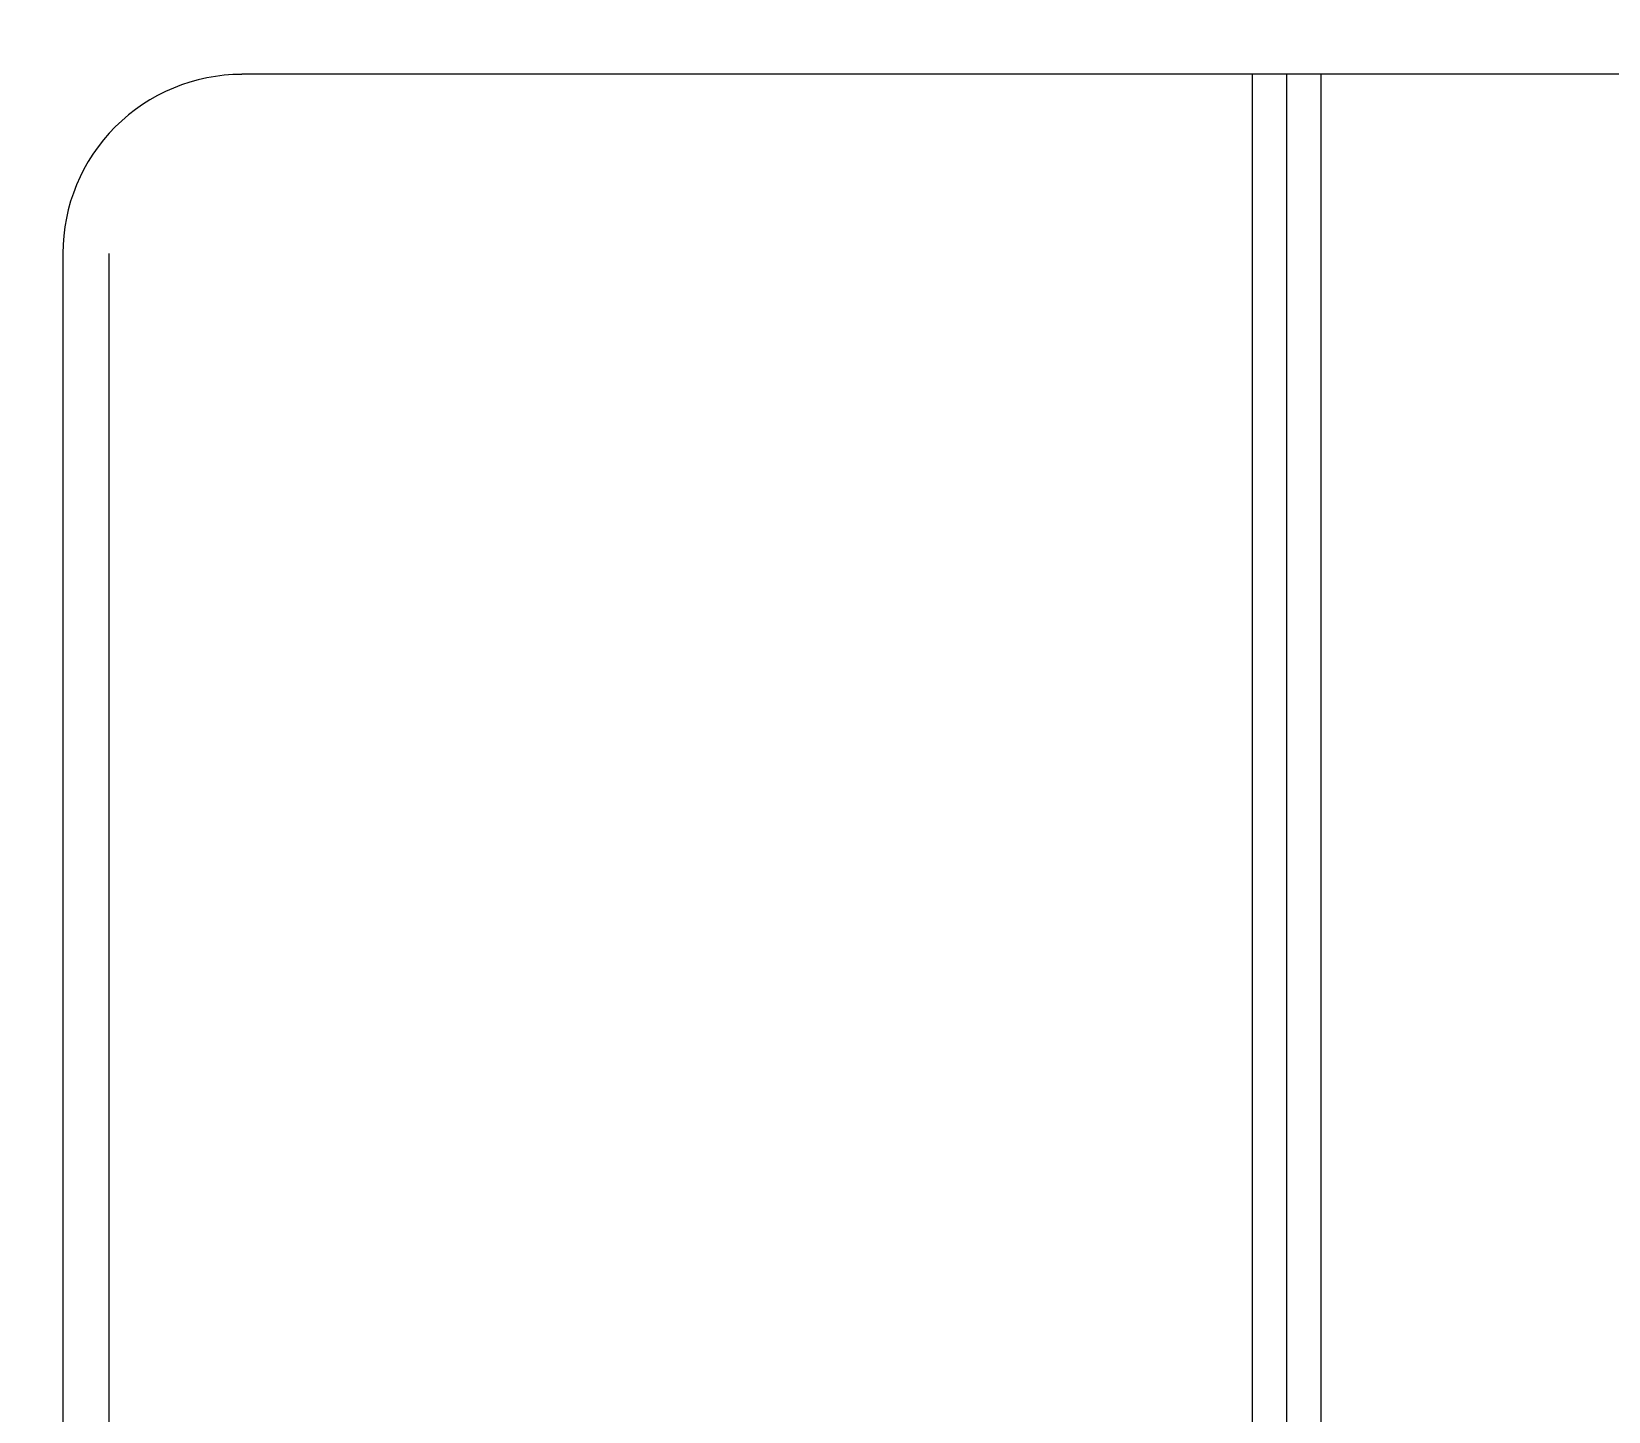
# Model space of a CAD drawing. Extents: x -509638 to 57327, y -29287 to 19916.
# Drawn here: x 4388.4 to 4505.2, y 6763.8 to 6866 of the extents above; entities that cross this region are included whole.
import ezdxf
from ezdxf import colors
from ezdxf.entities.mleader import LeaderData, LeaderLine
from ezdxf.math import Vec2, Vec3

# ---------------------------------------------------------------- set-up
doc = ezdxf.new("R2010")
doc.units = 0
doc.header["$LTSCALE"] = 0.25
doc.linetypes.add('DASHDOT', pattern=[25.4, 12.7, -6.35, 0, -6.35])
for name, color, linetype, lineweight in [('01-First Floor$0$LOADING', 253, 'Continuous', 5), ('E-LITE-CLNG-CNDT', 6, 'DASHDOT', 35), ('E-POWR-TEXT', 6, 'Continuous', 25)]:
    doc.layers.add(name, color=color, linetype=linetype, lineweight=lineweight)
doc.layers.add('01-First Floor$0$TME-NON MEDICAL FURNITURE', color=242, linetype='Continuous')
doc.styles.add('DC_Elc_Romans', font='elc_romans.shx', dxfattribs={"width": 0.7})

# ---------------------------------------------------------------- blocks, each defined once
blk = doc.blocks.new('01-First Floor$0$GF21008-P')
at = {"layer": '01-First Floor$0$LOADING'}
for p, q in [((0.71658, -0.1974), (0.71658, 0)), ((0.71912, -0.1974), (0.71912, 0)), ((0.72166, -0.1974), (0.72166, 0)), ((0.80631, -0.18414), (0.80631, -0.01908)), ((0.8097, -0.18414), (0.8097, -0.01908)), ((-0.7767, -0.1974), (0.79645, -0.1974))]:
    blk.add_line(p, q, dxfattribs=at)
blk.add_arc((0.79645, -0.18414), 0.01325, 270, 0, dxfattribs=at)
blk = doc.blocks.new('01-First Floor')
at = {"layer": '01-First Floor$0$TME-NON MEDICAL FURNITURE', "xscale": 1000, "yscale": 1000, "zscale": 1000, "rotation": 179.9999999998383}
blk.add_blockref('01-First Floor$0$GF21008-P', (5200.45, 6665.39, -0.1), dxfattribs=at)

msp = doc.modelspace()

# ---------------------------------------------------------------- block references
at = {"layer": 'E-LITE-CLNG-CNDT'}
msp.add_blockref('01-First Floor', (0, 0), dxfattribs=at)

# ---------------------------------------------------------------- leaders
at = {"layer": 'E-POWR-TEXT'}
ml = msp.add_multileader_mtext('Standard', dxfattribs=at)
ml.set_content('CABLE TRAY  FOR POWER \\PFEEDER AND HOME RUN', color=256, style='DC_Elc_Romans')
ml.set_leader_properties(color=45)
ml.build(insert=Vec2(0, 0))
ml.multileader.update_dxf_attribs({"dogleg_length": 2, "arrow_head_size": 200, "scale": 100})
ctx = ml.context
ctx.base_point, ctx.scale, ctx.char_height, ctx.arrow_head_size, ctx.landing_gap_size, ctx.plane_origin = Vec3(16549.3, 11855.73), 100, 200, 200, 200, Vec3(22780.46, 11669.54)
ctx.text_align_type = 2
notes = []
notes.append((ctx, [(1, (1, 1, 0), (19820.66, 11855.73), (-1, 0), 84.69, [(2, [(23365.56, 3890)], 0, [])])]))
ctx.mtext.insert, ctx.mtext.width, ctx.mtext.alignment, ctx.mtext.flow_direction = Vec3(19535.97, 11955.73), 5291.7356, 3, 5
for ctx, leaders in notes:
    for number, flags, end, landing, length, lines in leaders:
        leader = LeaderData()
        leader.index, (leader.has_last_leader_line, leader.has_dogleg_vector, leader.attachment_direction) = number, flags
        leader.last_leader_point, leader.dogleg_vector, leader.dogleg_length = Vec3(end), Vec3(landing), length
        for number, points, colour, breaks in lines:
            line = LeaderLine()
            line.index, line.vertices, line.color, line.breaks = number, Vec3.list(points), colors.encode_raw_color(colour), breaks
            leader.lines.append(line)
        ctx.leaders.append(leader)

doc.saveas('drawing.dxf')
